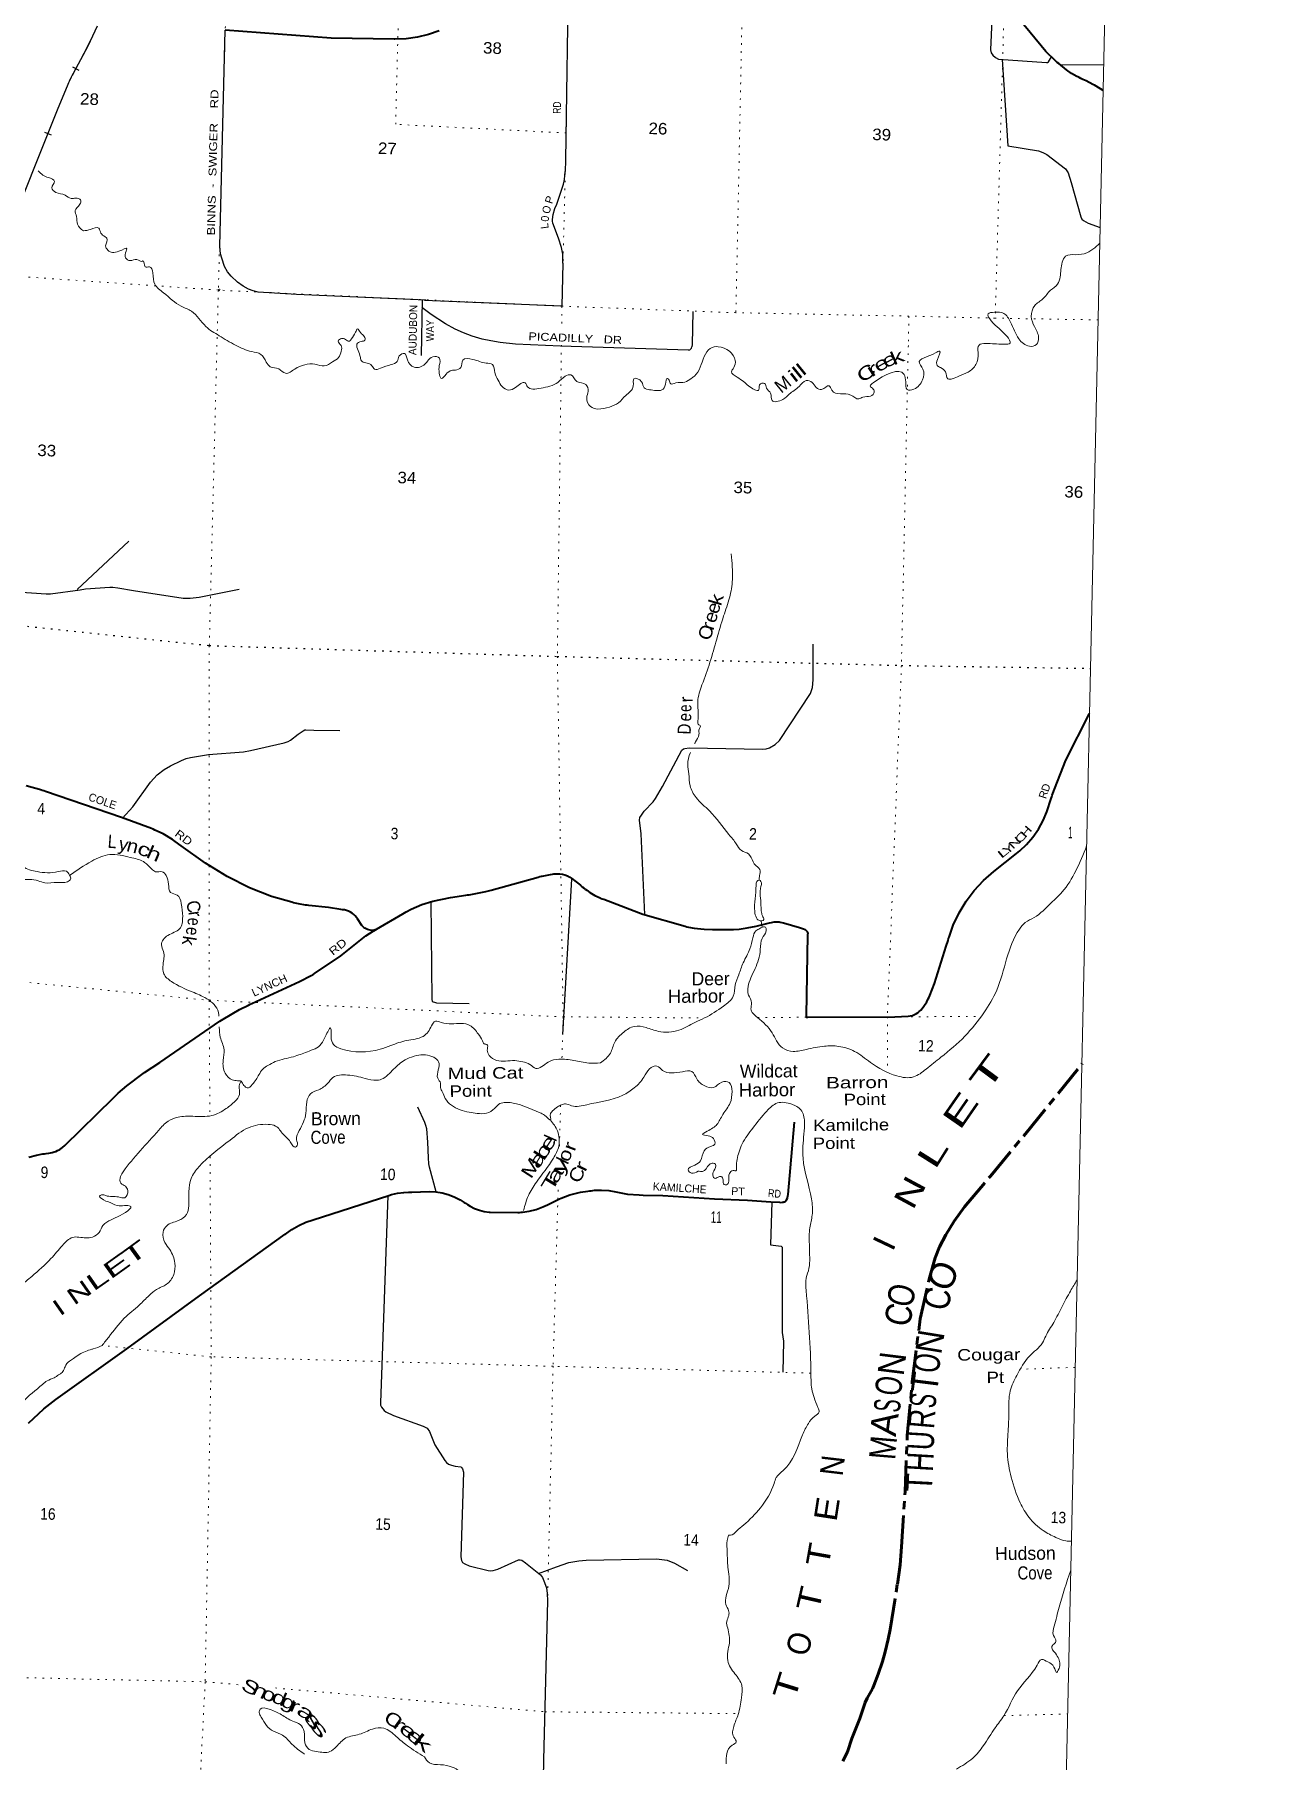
# Model space of a CAD drawing. Header units: feet. Extents: x -751810 to -497223, y -177792 to 12311.
# Drawn here: x -516004 to -497223, y -131836 to -105492 of the extents above; entities that cross this region are included whole.
import ezdxf
from ezdxf.enums import TextEntityAlignment as Align

# ---------------------------------------------------------------- set-up
doc = ezdxf.new("R2010")
doc.units = ezdxf.units.FT
doc.header["$LTSCALE"] = 80
doc.header["$PDMODE"] = 32
doc.header["$PDSIZE"] = 40
doc.linetypes.add('DOTTED', pattern=[1.5, 0.3, -1.2])
doc.linetypes.add('LONG_DASH_SHORT_DASH', pattern=[9.9, 6, -1.2, 1.5, -1.2])
for name, color, linetype, lineweight in [('11', 7, 'LONG_DASH_SHORT_DASH', 60), ('26', 7, 'Continuous', 40), ('29', 7, 'Continuous', 25), ('34', 7, 'Continuous', 25), ('39', 7, 'Continuous', 13), ('4', 7, 'Continuous', 13), ('42', 7, 'Continuous', 13), ('6', 7, 'DOTTED', 25), ('7', 7, 'DOTTED', 13)]:
    doc.layers.add(name, color=color, linetype=linetype, lineweight=lineweight)
for name, color, linetype in [('12', 7, 'Continuous'), ('27', 7, 'Continuous'), ('30', 7, 'Continuous'), ('41', 7, 'Continuous')]:
    doc.layers.add(name, color=color, linetype=linetype)

msp = doc.modelspace()

# ---------------------------------------------------------------- linework, layer by layer
at = {"layer": '11'}
msp.add_lwpolyline([(-503660.05, -131848.26), (-503591.92, -131705.69), (-503525.85, -131502.46), (-503403.92, -131192.59), (-503318.92, -130952.77), (-503289.69, -130885.02), (-503207.15, -130739.75), (-503186.01, -130690.18), (-503121.14, -130517.61), (-503056.38, -130326.75), (-503013.85, -130175.03), (-502969.03, -129983.31), (-502941.13, -129834.96), (-502829.15, -129143.4), (-502787.51, -128849.75), (-502764.2, -128573.8), (-502711.46, -127737.65), (-502676.66, -126877.01), (-502600.84, -126056.19), (-502481.12, -125094.66), (-502339.15, -124467.19), (-502249.37, -124163.39), (-502183.01, -123997.06), (-502089.39, -123812.48), (-501961.2, -123605.5), (-501803.28, -123385.87), (-501406.94, -122914.8), (-500872.49, -122271.77), (-500005.21, -121199.26)], dxfattribs=at)
at = {"layer": '26'}
msp.add_line((-507651.69, -118489.71), (-507667.6, -118477.37), dxfattribs=at)
for points in [[(-499684.46, -106345.01), (-499795.09, -106281.32), (-499820.09, -106266.94), (-499845.09, -106252.55), (-499946.25, -106201), (-499971.67, -106188.04), (-499996.25, -106176.35), (-500025.47, -106162.45), (-500053.85, -106148.95), (-500075.47, -106138.63), (-500086.14, -106133.54), (-500168.89, -106086.26), (-500246.24, -106030.59), (-500365.76, -105936.86), (-500390.71, -105917.29), (-500415.76, -105892.9), (-500560.44, -105752.05), (-501136.5, -105054.3)], [(-509825.34, -105436.19), (-509988.35, -105494.27), (-510156.54, -105534.99), (-510328.06, -105557.9), (-510501.03, -105562.77), (-510513.78, -105562.41), (-511475.79, -105546.02), (-513092.25, -105426.96)], [(-507596.55, -118535.59), (-507571.55, -118553.94), (-507524.08, -118588.81), (-507446.43, -118634.17), (-507364.48, -118671.16), (-507359.99, -118672.82), (-507336.03, -118681.65), (-507309.99, -118691.49), (-506713.06, -118918.12), (-506066.37, -119103.53), (-506041.49, -119110.67), (-506016.37, -119115.76), (-505931.26, -119133), (-505780.9, -119149.4), (-505652.41, -119152.45), (-505332.13, -119150.27), (-505244.03, -119145.28), (-505122.62, -119127.37), (-504985.05, -119098.91), (-504781.08, -119050.96), (-504751.35, -119043.31), (-504712.16, -119037.03), (-504672.53, -119034.89), (-504632.89, -119036.89), (-504618.68, -119039.12), (-504593.76, -119043.02), (-504568.68, -119050.05), (-504321.1, -119119.44), (-504259.94, -119141.87), (-504234.83, -119153.34), (-504209.94, -119177.64), (-504207.1, -119182.23), (-504205.46, -119185.61), (-504198.06, -119210.44), (-504198.49, -119235.61), (-504219.42, -120466.7), (-504219.84, -120491.69), (-504195.95, -120491.54), (-502868.1, -120483.07), (-502665.21, -120476.89), (-502631.82, -120471.53), (-502599.16, -120462.71), (-502567.61, -120450.52), (-502537.51, -120435.11), (-502509.18, -120416.63), (-502493.59, -120403.95), (-502468.56, -120381.46), (-502448.9, -120356.49), (-502423.55, -120324.29), (-502379.82, -120255.74), (-502355.99, -120208), (-502343.48, -120182.95), (-502333.76, -120158), (-502263.11, -119976.62), (-502082.4, -119405), (-502054.23, -119317.89), (-502045.63, -119291.3), (-502038.15, -119267.89), (-501974.8, -119085.57), (-501886.63, -118897.88), (-501779.32, -118720.43), (-501654.06, -118555.16), (-501512.2, -118403.9), (-501355.31, -118268.3), (-501008.13, -117990.64), (-500983.33, -117970.81), (-500958.13, -117949.39), (-500855.45, -117853.02), (-500759.05, -117741.4), (-500674.85, -117620.32), (-500603.76, -117491.09), (-500546.57, -117355.15), (-500480.84, -117153.79), (-500472.62, -117128.62), (-500463.08, -117103.79), (-500257.99, -116570.02), (-499893.75, -115855.68)], [(-510787.17, -119149.83), (-510833.05, -119165.44), (-510835.01, -119165.66), (-510856.68, -119165.79), (-510878.24, -119163.65), (-510899.46, -119159.27), (-510920.1, -119152.69), (-510939.95, -119143.99), (-510958.77, -119133.27), (-510976.37, -119120.64), (-510992.56, -119106.23), (-511007.15, -119090.22), (-511073.36, -118989.68), (-511086.85, -118969.85), (-511106.82, -118945.63), (-511129.22, -118923.64), (-511153.79, -118904.11), (-511180.27, -118887.25), (-511208.36, -118873.25), (-511237.77, -118862.27), (-511268.16, -118854.42), (-511274.2, -118853.52), (-511299.13, -118849.8), (-511324.2, -118845.69), (-511516.54, -118814.17), (-511816.22, -118784.5), (-511841.01, -118782.04), (-511866.22, -118778.33), (-511972.08, -118762.77), (-512024.66, -118750.46), (-512049.84, -118744.57), (-512074.66, -118737.39), (-512383.46, -118648.02), (-512722.09, -118516.8), (-513062.56, -118343.09), (-513392.2, -118142.08), (-513764.07, -117877.02), (-513854.43, -117808.72), (-513898.15, -117778.13), (-514040.54, -117692.51), (-514166.1, -117633.91), (-514191.08, -117622.25), (-514216.1, -117613.06), (-514675.77, -117444.24), (-515835.34, -117045.79), (-515859.14, -117037.61), (-515885.34, -117028.46), (-515891.72, -117026.23), (-516133.25, -116957.46)], [(-510787.17, -119149.83), (-510783.05, -119147.42), (-510380.58, -118911.89), (-510355.34, -118897.12), (-510330.58, -118883.68), (-510251.58, -118840.81), (-510089.75, -118770.5), (-509921.45, -118717.5), (-509651.51, -118663.29), (-509415.43, -118629.04), (-509390.49, -118625.42), (-509365.43, -118620.67), (-509114.71, -118573.11), (-509030.67, -118553.97), (-508311.4, -118352.86), (-508285.84, -118345.71), (-508261.4, -118339.32), (-508250.48, -118336.47), (-508124.25, -118311.99), (-508096.64, -118306.64), (-508074.25, -118303.44), (-508063.43, -118301.9), (-508023.31, -118300.21), (-507983.23, -118302.72), (-507943.63, -118309.41), (-507904.94, -118320.2), (-507867.6, -118334.97), (-507832.01, -118353.57), (-507798.55, -118375.78), (-507667.6, -118477.37)], [(-507651.69, -118489.71), (-507667.6, -118475.82), (-507667.6, -118477.37)], [(-507596.55, -118535.59), (-507621.55, -118516.03), (-507651.69, -118489.71)], [(-507596.55, -118535.59), (-507621.55, -118513.49), (-507625.37, -118510.13), (-507651.69, -118489.71)], [(-513174.08, -120553.67), (-513149.05, -120536.47), (-513124.08, -120521.58), (-512875.01, -120372.99), (-512736.74, -120305.22), (-512712.08, -120293.14), (-512686.74, -120281.47), (-511955.95, -119944.93), (-511780.35, -119854.98), (-511755.41, -119842.2), (-511730.35, -119825.33), (-511324.8, -119552.4), (-511299.73, -119535.52), (-511274.8, -119515.37), (-511045.06, -119329.61), (-511019.8, -119309.18), (-510995.06, -119290.26), (-510943.4, -119250.74), (-510833.05, -119179.46), (-510787.17, -119149.83)], [(-516092.59, -122627.29), (-515972.29, -122594.12), (-515876.65, -122578.26), (-515850.1, -122573.85), (-515826.65, -122571.93), (-515787.07, -122567.77), (-515732.65, -122556.2), (-515704.73, -122547.13), (-515679.66, -122538.99), (-515654.73, -122527.43), (-515618.32, -122507.91), (-515578.89, -122481.11), (-515542.47, -122450.33), (-515539.14, -122447.81), (-514802.72, -121724.58), (-514726.89, -121651.35), (-514596.37, -121535.84), (-514346.16, -121348.42), (-514323.98, -121333.24), (-514087.99, -121181.71), (-513174.08, -120553.67)], [(-508344.96, -123424.3), (-508244.4, -123387.12), (-508172.47, -123355.86), (-508010.33, -123273.33), (-507985.29, -123260.59), (-507960.33, -123251.45), (-507828.48, -123203.17), (-507666.5, -123162.45), (-507553.7, -123145.45), (-507526.07, -123141.28), (-507503.7, -123138.69), (-507454.82, -123133.01), (-507345.52, -123129.98), (-507236.5, -123138.39), (-507128.95, -123158.16), (-506950.37, -123190.77), (-506769.36, -123204.53), (-506709.88, -123204.91), (-506411.95, -123212.31), (-505623.43, -123260.62), (-505117.31, -123282.5), (-504762.13, -123307.69), (-504630.95, -123315.47), (-504605.95, -123316.95), (-504580.95, -123315.48), (-504573.65, -123314.06), (-504563.2, -123310.85), (-504553.15, -123306.57), (-504544.06, -123301.53), (-504519.05, -123279.88), (-504507.77, -123254.9), (-504506.83, -123252.54), (-504504.61, -123244.69), (-504499.38, -123219.61), (-504497.15, -123194.69), (-504398.53, -122094.15)], [(-516095.22, -126686.76), (-515861.33, -126469.35), (-515678.19, -126327.64), (-514595.92, -125554.63), (-513482.69, -124742.63), (-512174.45, -123803.98), (-512171.67, -123802.07), (-512073.98, -123730.83), (-511969.38, -123670.19), (-511859.01, -123620.81), (-511746.51, -123583.91), (-510592.42, -123211.87), (-510552.66, -123199.07), (-510459.35, -123176.6), (-510364.21, -123164.01), (-510293.27, -123162.1), (-510266.71, -123161.39), (-510243.27, -123160.61), (-509975.51, -123151.75), (-509877.35, -123156.67), (-509780.25, -123171.83), (-509685.26, -123197.06), (-509593.43, -123232.07), (-509505.76, -123276.5), (-509443.37, -123316.81), (-509421.58, -123331.35), (-509393.37, -123349.1), (-509352.93, -123374.55), (-509283.55, -123408.67), (-509210.98, -123435.35), (-509136.02, -123454.3), (-509059.5, -123465.3), (-509047.93, -123466.26), (-508624.05, -123469.19), (-508599.18, -123469.36), (-508574.05, -123467.58), (-508554.95, -123466.23), (-508448.86, -123450.77), (-508344.96, -123424.3)]]:
    msp.add_lwpolyline(points, dxfattribs=at)
at = {"layer": '29'}
for p, q in [((-513174.58, -108723.65), (-513090.73, -105427.07)), ((-500350.57, -105948.78), (-499675.93, -105957.12)), ((-507935.27, -108980.11), (-507952.42, -109637.58)), ((-510085.87, -109545.55), (-510102.12, -110393.73)), ((-510050.11, -109544.25), (-507952.33, -109634.54)), ((-515349.94, -113963.76), (-514562.82, -113222.65)), ((-507804.52, -118382.94), (-507939.9, -120754.16)), ((-508229.65, -131825.78), (-508241.12, -132472.03))]:
    msp.add_line(p, q, dxfattribs=at)
for points in [[(-507849.18, -104344.44), (-507897.58, -107409.48), (-507900.37, -107585.01)], [(-501367.08, -104801.41), (-501406.75, -105726.67), (-501395.88, -105772.5), (-501370.98, -105805.89), (-501330.29, -105843.93), (-501284.49, -105868.59), (-500552.83, -105920.57), (-500535.44, -105917.29), (-500520.01, -105907.64), (-500475.93, -105834.32)], [(-501227.67, -105872.63), (-501139.67, -107189.32), (-500675.97, -107267.33), (-500607.78, -107292.79), (-500546.05, -107323.68), (-500260.52, -107543.76), (-500222.1, -107603.52), (-500174.34, -107751.22), (-500029.54, -108276.51), (-500011.65, -108312.1), (-499985.61, -108332.38), (-499917.87, -108370.02), (-499730.55, -108439.77)], [(-507935.27, -108980.11), (-507936.86, -108843.05), (-507955.62, -108744.01), (-508001.47, -108602.22), (-508089, -108372.87), (-508095.25, -108342.63), (-508095.25, -108315.53), (-508084.84, -108239.43), (-508057.74, -108146.64), (-508030.65, -108080.96), (-507926.44, -107776.55), (-507909.77, -107705.65), (-507900.37, -107585.01)], [(-512587.55, -109422.17), (-512665.7, -109402.88), (-512734.47, -109377.86), (-512819.92, -109334.08), (-512905.37, -109273.61), (-513003.32, -109181.87), (-513055.42, -109115.15), (-513101.27, -109033.83), (-513145.04, -108904.56), (-513161.71, -108839.92), (-513174.58, -108723.65)], [(-510029.21, -109545.12), (-512000.98, -109458.38), (-512587.55, -109422.17)], [(-508660.44, -110218.69), (-508891.4, -110194.67), (-509035.21, -110169.65), (-509170.68, -110140.45), (-509318.65, -110096.67), (-509452.04, -110046.63), (-509581.25, -109988.24), (-509727.14, -109909.01), (-509945.98, -109767.23), (-510089.78, -109656.72)], [(-505950.41, -109717.36), (-505963.72, -110221.78), (-505966.61, -110258.42)], [(-506012.24, -110308.23), (-506018.72, -110308.57), (-507971.79, -110247.47), (-508660.44, -110218.69)], [(-506012.24, -110308.23), (-505997.59, -110303.08), (-505981.96, -110290.57), (-505973.63, -110278.06), (-505966.61, -110258.42)], [(-517346.34, -114361.83), (-517049.24, -113985.38), (-517019.91, -113960.47), (-516999.08, -113952.56), (-516975.93, -113950.63), (-516877.23, -113958.74), (-515826.69, -114028.29), (-515758.1, -114030.26), (-515308.51, -113965.68), (-515227.56, -113954.97), (-514851.35, -113927.94), (-514806.98, -113926.01), (-514733.04, -113934.85), (-514493.35, -113980.1), (-513735.47, -114094.99), (-513681.28, -114096.86), (-513625.33, -114094.93), (-513489.94, -114080.3), (-512879.51, -113956.34)], [(-506683.93, -118924.74), (-506738.98, -117690.85), (-506766.85, -117483.64), (-506761.14, -117444.37), (-506737.99, -117407.69), (-506692.3, -117343.62), (-506558.58, -117201.13), (-506523.79, -117152.31), (-506413.79, -116969.27), (-506117.83, -116417.12), (-506096.53, -116397.1), (-506071.45, -116387.44), (-506010.25, -116380.28), (-504887.88, -116399.89), (-504830.01, -116394.2), (-504780.84, -116381.06), (-504695.93, -116329.53), (-504626.8, -116269.47), (-504153.03, -115550.34), (-504124.88, -115460.82), (-504114.49, -115339.11), (-504116.13, -114796.07)], [(-514658.26, -117450.67), (-514500.92, -117281.87), (-514234.33, -116903.16), (-514133.2, -116791.34), (-514021.54, -116709.17), (-513928.7, -116652.35), (-513759.9, -116570.29), (-513688.51, -116543.26), (-513620.03, -116524.93), (-513345.67, -116480.98), (-512812.05, -116438.87), (-512705.58, -116420.69), (-512192.41, -116301), (-512132.59, -116283.62), (-512095.61, -116263.99), (-511978.3, -116171.33), (-511903.01, -116117.59), (-511877.93, -116106.01), (-511861.72, -116102.69), (-511737.34, -116108.43), (-511343.84, -116116.21)], [(-509954.17, -118724.07), (-509937.4, -120221.75), (-509929.84, -120244.52), (-509916.33, -120256.1), (-509895.11, -120263.82), (-509864.53, -120270.02), (-509368.67, -120280.87)], [(-509869.19, -123157.94), (-509972.66, -122779.34), (-509980.48, -122731.41), (-509988.42, -122636.61), (-509997.33, -122399.91), (-510015.2, -122194.75), (-510026.78, -122144.56), (-510044.49, -122099.95), (-510151.8, -121862.31)], [(-510608.41, -123212.49), (-510722.44, -126377.44), (-510718.38, -126411.79), (-510706.81, -126442.68), (-510663.67, -126493.4), (-510637.36, -126512.18), (-510521.29, -126567.8), (-510068.23, -126731.65), (-510010.38, -126765.06), (-509972.24, -126812.67), (-509892.12, -127019.44), (-509738.65, -127258.47), (-509712.32, -127289.17), (-509681.45, -127310.4), (-509637.08, -127327.78), (-509582.46, -127341.29), (-509494.45, -127353.95), (-509478.88, -127366.39), (-509467.31, -127385.69), (-509454.73, -127435.29), (-509491.82, -128726.52), (-509483.7, -128782.36), (-509468.27, -128811.38), (-509431.61, -128834.48), (-509369.44, -128864.43), (-509078.29, -128935.27), (-509040.95, -128939.69), (-508998.51, -128937.76), (-508929.04, -128915.7), (-508615.35, -128772.83), (-508589.53, -128771.74), (-508564.45, -128777.53), (-508506.23, -128818.18), (-508278.81, -129003.32), (-508248.06, -129043.94), (-508224.91, -129092.2), (-508188.41, -129202.38), (-508176.68, -129285.24), (-508170.27, -129399.28), (-508229.65, -131825.78)], [(-504746.85, -123308.6), (-504767.42, -123965.23), (-504605.34, -123986.12), (-504593.69, -123993.49), (-504589.83, -124001.22), (-504588.73, -124034.7), (-504589.02, -125305), (-504564.87, -125435.96), (-504577.26, -125909.07)], [(-508308.11, -128979.47), (-508034.08, -128882.42), (-507845.12, -128811.95), (-507691.5, -128786.23), (-507580.99, -128779.79), (-506507.65, -128759.87), (-506344.94, -128778.51), (-506230.43, -128826.28), (-506034.82, -128934.33)]]:
    msp.add_lwpolyline(points, dxfattribs=at)
at = {"layer": '34'}
for p, q in [((-515424.02, -105985.81), (-515325.72, -106037.7)), ((-515850.28, -106981.15), (-515746.99, -107022.22))]:
    msp.add_line(p, q, dxfattribs=at)
msp.add_lwpolyline([(-515047.18, -105362.89), (-515191.93, -105669.28), (-515411.55, -106085.34), (-515426.97, -106113.36), (-515441.65, -106141.56), (-515455.86, -106170.05), (-515469.84, -106198.85), (-515483.08, -106227.86), (-515495.77, -106256.98), (-515505.04, -106278.94), (-515647.84, -106620.52), (-516002.42, -107512.25), (-517249.21, -110647.94)], dxfattribs=at)
at = {"layer": '34', "lineweight": 13}
for points in [[(-515048.18, -105362.42), (-515192.91, -105668.77), (-515412.52, -106084.8)], [(-515506.05, -106278.51), (-515648.86, -106620.1), (-516003.44, -107511.84)], [(-516003.44, -107511.84), (-517250.24, -110647.52), (-517315.21, -110815.9)]]:
    msp.add_lwpolyline(points, dxfattribs=at)
msp.add_arc((-513816.02, -106975.13), 1827.98, 150.85276, 157.59884, dxfattribs=at)
at = {"layer": '39'}
for p, q in [((-499735.48, -108675.39), (-499816.06, -108748.6)), ((-504908.1, -119023.24), (-504893.36, -119118.79))]:
    msp.add_line(p, q, dxfattribs=at)
for points in [[(-515256.38, -108489.03), (-515347.76, -108387.61), (-515362.22, -108270.48), (-515381.52, -108179.37), (-515310.14, -108083.03), (-515302.05, -108016.9), (-515371.57, -107988.57), (-515444.15, -107994.36), (-515537.1, -107943.18), (-515678.64, -107902.55), (-515738.87, -107834.29), (-515697.51, -107732.99), (-515790.26, -107675.78), (-515875.61, -107638.92), (-515945.88, -107573.84)], [(-507402.46, -111212.72), (-507511.78, -111171.08), (-507571.9, -111034.43), (-507550.81, -110938.53), (-507585.8, -110834.85), (-507721.05, -110786.36), (-507814.51, -110686.88), (-507899.64, -110708.37), (-508013.16, -110801.36), (-508269.34, -110889.91), (-508396.49, -110904.03), (-508473.91, -110871.44), (-508512.17, -110807.89), (-508657.14, -110877.78), (-508760.99, -110918.79), (-508863.91, -110865.28), (-508923.26, -110768.88), (-508975.96, -110652.57), (-509010.39, -110530.81), (-509106.22, -110507.69), (-509311.61, -110450.98), (-509462.81, -110462.34), (-509494.44, -110574.01), (-509578.14, -110613.63), (-509658.95, -110625.18), (-509797.2, -110737.53), (-509822.96, -110660.29), (-509823.41, -110545.62), (-509821.86, -110431), (-509919.75, -110409.85), (-510004.39, -110479.61), (-510042.28, -110523.36), (-510207.3, -110571.43), (-510310.03, -110456.3), (-510356.66, -110359.98), (-510434.27, -110397.78), (-510467.09, -110483.25), (-510559.07, -110530.67), (-510721.7, -110585.92), (-510810.68, -110601.25), (-510857.09, -110541.47), (-510922.4, -110507.24), (-511002.15, -110484.63), (-511028.28, -110419.45), (-511061.19, -110313.82), (-511080.3, -110216.66), (-511016.76, -110178.42), (-510959.74, -110156.07), (-510968.11, -110101.49), (-511026.57, -110041.33), (-511073.05, -109983.55), (-511100.86, -110036.99), (-511168.47, -110141.49), (-511199.67, -110174.71), (-511253.17, -110148.9), (-511316.98, -110130.82), (-511366.51, -110171.51), (-511322.36, -110239.27), (-511319.01, -110325.88), (-511360.19, -110421.14), (-511452.74, -110486.64), (-511579.43, -110551.07), (-511721.41, -110524.51), (-511878.52, -110531.67), (-512029.39, -110597.36), (-512172.24, -110663.29), (-512274.72, -110595.72), (-512404.46, -110563.51), (-512464.56, -110491.23), (-512549.4, -110373.92), (-512684.85, -110331.47), (-512935.28, -110235.13), (-513184.15, -110088.56), (-513386.99, -109949.47), (-513606.99, -109715.29), (-513763.54, -109639.99), (-514032.71, -109434.46), (-514167.42, -109303.52), (-514196.15, -109127.62), (-514247.65, -109037.5), (-514312.01, -109037.5), (-514351.46, -108947.76), (-514357.62, -108951.59), (-514439.25, -108924.9), (-514544.42, -108943.75), (-514613.5, -108901.36), (-514606.3, -108799), (-514593.12, -108763.2), (-514714.93, -108799.62), (-514883.4, -108784.3), (-514917.51, -108716.86), (-514897.82, -108600.81), (-514927.27, -108577.76), (-514989.94, -108523.5), (-515021.74, -108446.07), (-515147.06, -108466.29), (-515256.38, -108489.03)], [(-499816.06, -108748.6), (-499934.51, -108823.44), (-500104.36, -108852.32), (-500259.95, -108875.6), (-500311.12, -108968.55), (-500344.2, -109190.79), (-500381.86, -109302.26), (-500489.36, -109395.45), (-500606.08, -109526.57), (-500731.97, -109629.24), (-500783.44, -109796.59), (-500735.89, -109948.95), (-500672.71, -110115.88), (-500706.23, -110223.45), (-500813.67, -110250.26), (-500973.04, -110136.64), (-501101.85, -109881.17), (-501202.33, -109749.28), (-501346.57, -109730.67), (-501443.89, -109755.79), (-501396.91, -109861.87), (-501152.95, -110100.84), (-501105.77, -110200.87), (-501204.93, -110219.89), (-501480.15, -110209.27), (-501581.42, -110232.25), (-501596.99, -110344.4), (-501628.87, -110528.47), (-501749.16, -110645.39), (-501887.8, -110705.42), (-501991.66, -110746.42), (-502056.02, -110746.42), (-502094.96, -110640.6), (-502169.37, -110575.91), (-502220.61, -110542.12), (-502217.85, -110453.7), (-502183.64, -110324.02), (-502246.82, -110350.2), (-502385.51, -110412.24), (-502494.39, -110485.27), (-502439.56, -110597.62), (-502444.7, -110762.4), (-502577.86, -110905.08), (-502680.59, -110909.91), (-502701.07, -110792.6), (-502725.76, -110681.19), (-503198.31, -110807.2), (-503242.07, -110856.12), (-503197.3, -110903.79), (-503180.59, -110948.56), (-503238.85, -111011.1), (-503353.95, -111025.61), (-503419.19, -111053.74), (-503540.07, -110995.65), (-503827.41, -110922.28), (-503871.49, -110852.51), (-503985.96, -110911.29), (-504067.4, -110878.56), (-504131.4, -110802.13), (-504221.07, -110775.19), (-504328.36, -110862.34), (-504478.86, -110980.34), (-504577.94, -111061.72), (-504741.32, -111076.73), (-504764.06, -110967.39), (-504826.05, -110891.02), (-504855.95, -110817.67), (-504935.13, -110841.35), (-504947.73, -110923.42), (-505003.81, -110915.63), (-505100.45, -110854.27), (-505275.34, -110722.07), (-505361.24, -110638.93), (-505327.09, -110575.62), (-505303.62, -110467.73), (-505562.54, -110256.46), (-505686.04, -110282.78), (-505776.46, -110408.68), (-505928.5, -110705.66), (-505975.9, -110742.39), (-506074.16, -110797.65), (-506211.3, -110809.46), (-506290.16, -110823.08), (-506312.59, -110768.07), (-506339.9, -110741.06), (-506368.78, -110828.67), (-506423.83, -110917.46), (-506508.6, -110926.88), (-506612.78, -110913.56), (-506694.34, -110884.86), (-506735.67, -110791.04), (-506850.9, -110745.19), (-506860.3, -110853.52), (-506975.5, -111000.78), (-507085.57, -111111.99), (-507224.39, -111178.06), (-507402.46, -111212.72)], [(-505367.39, -113420.66), (-505347.38, -113811.52), (-505392.18, -114087.7), (-505481.31, -114366.52), (-505690.38, -115074.06), (-505811.77, -115420.25), (-505875.97, -115673.7), (-505869.43, -115850.92), (-505875.13, -115969.41), (-505868.65, -116019.9), (-505835.31, -116047.09), (-505850.5, -116082.82), (-505857.58, -116181.16), (-505911.19, -116288.11), (-505924.52, -116315.71)], [(-505987.17, -116449.15), (-505988.71, -116452.62), (-506028.56, -116634.42), (-506012.92, -116777.73), (-505994.43, -116959.34), (-505901.42, -117137.24), (-505698.65, -117342.72), (-505400.18, -117704.07), (-505287.96, -117846.37), (-505210.66, -117947.35), (-505103.66, -117998.97), (-505030.93, -118117.9), (-505006.07, -118158.92), (-504930.02, -118235.72), (-504932.96, -118330.17), (-504940.93, -118395.55)], [(-515467.58, -118322.56), (-515517.75, -118262.75), (-515640.62, -118268.97), (-515964.42, -118268.92), (-516181.18, -118189.74), (-516302.77, -118025.03), (-516357.24, -117836.27), (-516647.15, -117457.12), (-516741.97, -117337.49), (-516866.57, -117269.23), (-516952.29, -117180.07), (-517036.84, -116988.35), (-517089.84, -116946.46), (-517377.44, -117140.64), (-517467.95, -117270.58), (-517493.35, -117440.76), (-517437.58, -117522.95), (-517303.38, -117605.59), (-517079.56, -117781.54), (-516907.67, -118010.17), (-516746.66, -118135.88), (-516601.85, -118265.11), (-516510.6, -118370.54), (-516338.61, -118402.06), (-516078.73, -118388.05), (-515948.69, -118410.21), (-515845.02, -118439.6), (-515657.8, -118433.37), (-515498.57, -118422.26), (-515453.11, -118383.45), (-515467.31, -118322.66)], [(-515465.75, -118324.81), (-515128.8, -118107.95), (-514852.18, -118007.97), (-514541.8, -118051.87), (-514340.68, -118116.48), (-514217.35, -118224.92), (-514154.42, -118271.14), (-514055.85, -118270.19), (-513993.36, -118330.47), (-513957.24, -118462.35), (-513924.87, -118586.05), (-513825.6, -118627.37), (-513763.17, -118754.03), (-513741.29, -118955.86), (-513787.34, -119143.5), (-513969.41, -119242.4), (-514066.46, -119388.21), (-514033.4, -119489.81), (-514041.6, -119688.69), (-514029.84, -119827.85), (-513912.84, -119946.15), (-513595.99, -120104.89), (-513373.95, -120208.37), (-513195.42, -120417.1), (-513189.63, -120472.73)], [(-507362.29, -121189.87), (-507210.81, -121039.73), (-507143.2, -120870.87), (-507007.79, -120720.23), (-506848.13, -120630.69), (-506665.73, -120650.48), (-506476.42, -120706.69), (-506164.12, -120688.3), (-505919.07, -120569.24), (-505772.74, -120502.52), (-505484.99, -120321.35), (-505333.51, -120171.21), (-505304.02, -119999.15), (-505250.92, -119843.92), (-505182.87, -119661.01), (-505079.67, -119447), (-505034.17, -119277.46), (-504988.66, -119172.28), (-504927.26, -119137.99), (-504901.38, -119120.8), (-504843.26, -119114.78), (-504831.82, -119173.16), (-504893.71, -119287.89), (-504921.07, -119455.98), (-504947.98, -119610.03), (-505065.31, -119889.96), (-505101.64, -120152.32), (-505055.1, -120272.45), (-505063.94, -120362.69), (-504965.47, -120494.5), (-504741.49, -120728.8), (-504583.73, -120959.01), (-504418.47, -121012.46), (-504218.43, -120982.51), (-503943.37, -120932.8), (-503726.25, -120935.57), (-503481.31, -121013.64), (-503241.13, -121180.06), (-502835.32, -121387.86), (-502580.34, -121401.89), (-502389.61, -121283.15), (-502162.71, -121101.19), (-501798.77, -120780.7), (-501508.03, -120421.72), (-501312.35, -120079.87), (-500963.45, -119145.44), (-500875.93, -119047.61), (-500740.76, -118969.38), (-500480.4, -118746.21), (-500310.25, -118578.56), (-500105.22, -118259.14), (-499938.28, -117876.15)], [(-504942.28, -118396.93), (-504973.89, -118417.38), (-504985.81, -118477.36), (-505006.29, -118876.99), (-504981.17, -118974.33), (-504946.13, -119011.62), (-504867.4, -119002.02), (-504874.62, -118975.64), (-504900.69, -118908.45), (-504909.98, -118819.66), (-504917.47, -118672.59), (-504919, -118527.72), (-504911.54, -118417.33), (-504943.2, -118395.57)], [(-513183.37, -120636.06), (-513182.44, -120646.81), (-513166.91, -120794.13), (-513108.55, -120987.03), (-513123.65, -121149.49), (-513091.53, -121345.59), (-512984.08, -121447.51), (-512903.9, -121460.88), (-512844.76, -121465.76)], [(-512846.43, -121467.15), (-512805.06, -121532.6), (-512755.95, -121570.35), (-512677.91, -121518.48), (-512576.72, -121368.78), (-512521.92, -121288.02), (-512439.55, -121226.23), (-512327.17, -121169.4), (-512049.29, -121093.6), (-511837.78, -121017.75), (-511624.94, -120899.7), (-511562.93, -120780.95), (-511509.64, -120684.05), (-511488.69, -120654.16), (-511474.04, -120703.27), (-511475.03, -120799.79), (-511440.1, -120905.47), (-511327.51, -120971.34), (-510724.44, -120980.13), (-510561.77, -120922.87), (-510320.05, -120845.95), (-510070.73, -120783.34), (-509994.14, -120713.33), (-509940.98, -120620.46), (-509882.58, -120553.89), (-509794.62, -120570.72), (-509634.38, -120591.82), (-509355.61, -120616.63), (-509228.89, -120745.3), (-509163.82, -120851.93), (-509139.01, -120894.94), (-509089.41, -120916.6), (-509084.51, -120952.97), (-509089.78, -120993.02), (-509060.13, -121074.41), (-508947.85, -121150.33), (-508668.39, -121153.04), (-508548.57, -121171.93), (-508438.88, -121211.34), (-508348.28, -121271.67), (-508160.31, -121176.98), (-507996, -121131.83), (-507767.33, -121151.05), (-507541.3, -121190.3), (-507362.29, -121189.87)], [(-514972.32, -125500.64), (-514869.82, -125373.09), (-514633.67, -125086.82), (-514404.17, -124884.81), (-514254.83, -124738.62), (-514139.31, -124645.69), (-513990.09, -124567.89), (-513878.92, -124420.5), (-513861.37, -124244.05), (-513937.44, -124038.54), (-514012.55, -123931.59), (-514041.77, -123771.78), (-513984.4, -123673.01), (-513809.06, -123596.03), (-513683.43, -123501.39), (-513649.18, -123369.71), (-513614.08, -122952.45), (-513493.89, -122773.17), (-513018.72, -122367.63), (-512737.28, -122177.3), (-512438.05, -122126.31), (-512322.21, -122152.06), (-512209.35, -122274.25), (-512098.45, -122394.37), (-512018.45, -122473.32), (-511991.58, -122450.02), (-512002.9, -122361.16), (-511960.29, -122219.68), (-511859.62, -121957.33), (-511846.08, -121780.75), (-511792.04, -121659.74), (-511663.41, -121597.39), (-511525.6, -121499.11), (-511448.52, -121413.02), (-511224.05, -121373.78), (-510956.14, -121424.39), (-510778.07, -121454.09), (-510680.63, -121424.96), (-510498.57, -121261.69), (-510321.53, -121130.45), (-510169.03, -121076.89), (-509906.39, -121103.2), (-509834.05, -121169.83), (-509837.99, -121296.43), (-509845.94, -121422.9), (-509804.05, -121498.62), (-509804.11, -121565), (-509774.65, -121633.2), (-509733.23, -121729.96), (-509506.88, -121902.15), (-509369.31, -121940.64), (-509243.18, -121958.67), (-509102.35, -121957.03), (-508979.36, -121882.44), (-508896.62, -121808.6), (-508809.6, -121791.2), (-508283.6, -121950.46), (-508214.35, -121986.82), (-508121.91, -122054.07), (-508122.99, -122023.87), (-508127.39, -121971.44), (-508093.68, -121922.2), (-508019.35, -121860.16), (-507958.01, -121827.89), (-507897.24, -121813.7), (-507803.61, -121842.78), (-507567.79, -121826.02), (-507022.31, -121682.17), (-506845.84, -121569.02), (-506697.93, -121404.69), (-506611.55, -121278.66), (-506501.61, -121235.84), (-506413.27, -121304.98), (-506279.59, -121339.34), (-506108.12, -121322.58), (-505967.29, -121320.94), (-505890.3, -121431.98), (-505770.99, -121540.3), (-505634.93, -121562.66), (-505507.73, -121482.16), (-505397.29, -121487.63), (-505353.32, -121625.77), (-505382.88, -121799.85), (-505492.92, -121975.42), (-505584.14, -122127.44), (-505734.18, -122231.35), (-505806.13, -122281.4), (-505718.22, -122300.24), (-505637.1, -122343.01), (-505613.61, -122428.22), (-505675.01, -122462.5), (-505779.67, -122529.63), (-505832.64, -122680.83), (-505923.23, -122748.39), (-506024, -122819.67), (-505973.26, -122869.52), (-505871.74, -122838.51)], [(-518999.09, -126553.22), (-518956.11, -126618.31), (-518888.32, -126572.16), (-518812.63, -126401.54), (-518676.22, -126283.11), (-518554.06, -126170.27), (-518590.61, -126116.83), (-518659.37, -126064.41), (-518645.14, -125994.46), (-518626.7, -125918.6), (-518606.31, -125844.82), (-518507.37, -125767.45), (-518347.4, -125732.22), (-517763.85, -125591.53), (-517567.21, -125541.36), (-517399.79, -125395.73), (-517112.7, -125217.64), (-516047.01, -124446.38), (-515753.03, -124175.98), (-515577.84, -123974.28), (-515423.22, -123852.4), (-515220.29, -123858.73), (-515117.33, -123845.86), (-515016.57, -123774.59), (-514959.01, -123669.78), (-514899.06, -123617.35), (-514614.98, -123471.35), (-514533.75, -123381.36), (-514597.61, -123365.29), (-514712.44, -123371.76), (-514837.64, -123323.6), (-514988.35, -123254.53), (-515011.46, -123221.62), (-514982.71, -123202.41), (-514914.7, -123214.58), (-514722.26, -123234.68), (-514624.06, -123245.79), (-514580.5, -123138.54), (-514616.56, -123069.03), (-514683.56, -123024.69), (-514690.36, -122919.89), (-514649.93, -122848.74), (-514107.39, -122216.02), (-513964.32, -122077.68), (-513811.57, -122016.07), (-513587.92, -122002.95), (-513297.97, -121991.9), (-513075.42, -121884.19), (-512941.26, -121773.75), (-512873.65, -121669.25), (-512877.7, -121540.4), (-512849.33, -121463.08)], [(-505871.74, -122838.51), (-505803.55, -122844.67), (-505699.77, -122741.3), (-505640.7, -122717.01), (-505607.11, -122736.16), (-505630.33, -122836.01), (-505643, -122920.08), (-505621.77, -122948.91), (-505566.9, -122930.51), (-505520.38, -122921.92), (-505489.79, -122973.15), (-505473.97, -123046.06), (-505435.79, -123047.25), (-505404.03, -122995.95), (-505392.23, -122875.64), (-505334.54, -122831.18), (-505288.33, -122832.63), (-505284.82, -122784.46), (-505276.98, -122662.01), (-505199.21, -122425.1), (-505034.81, -122182.85), (-504823.62, -121923.95), (-504660.89, -121800.32), (-504442.27, -121819.23), (-504302.18, -121906.08), (-504245.34, -122082.85), (-504255.29, -122273.61), (-504268.82, -122643.29), (-504141.3, -123262.76), (-504128.91, -123510.54), (-504165.11, -123704.51), (-504172.87, -123953.68), (-504167.33, -124163.04), (-504178.36, -124323.6), (-504219.15, -124471.16), (-504221.14, -124664.18), (-504148.17, -125937.64), (-504135.09, -126163.32), (-504100.98, -126295.12), (-504041.45, -126449.84), (-504023.36, -126514.78), (-504089.71, -126579.07), (-504187.71, -126690.64), (-504275.65, -126866.91), (-504572.13, -127410.73), (-504678.03, -127518.04), (-504710.93, -127605.51), (-504919.64, -127979.12), (-505175.14, -128240.63), (-505284.68, -128335.76), (-505377.1, -128397.22), (-505409.25, -128396.22)], [(-508123.24, -122061.87), (-508019.76, -122226.28), (-507998.56, -122459.56), (-508080.06, -122642.77), (-508339.64, -123009.45), (-508462.16, -123213.11), (-508537.09, -123440.09)], [(-500083.68, -124500.71), (-500185.03, -124669.91), (-500313.03, -124905.25), (-500441.28, -125148.63), (-500562.44, -125358.03), (-500613.92, -125461.01), (-500811.23, -125662), (-501003.45, -125957.67), (-501105.33, -126193.83), (-501127.47, -126516.96), (-501136.67, -126812.34), (-501149.33, -127153.87), (-501090.09, -127511.73), (-500953.44, -127902.17), (-500817.62, -128125.67), (-500600.68, -128327.56), (-500410.82, -128430.05), (-500255.67, -128485.19), (-500171.34, -128486.51)], [(-517421.86, -127574.24), (-517403.53, -127566.78), (-517327.51, -127514.84), (-517312.64, -127489.16), (-517219.98, -127419.64), (-517165.99, -127365.01), (-517033.48, -127242.43), (-516999.96, -127199.24), (-516979.62, -127191.82), (-516885.84, -127086.14), (-516821.12, -127009.72), (-516755.29, -126897.13), (-516734.9, -126823.35), (-516724.35, -126807.58), (-516672.66, -126567.85), (-516668.21, -126553.91), (-516638.51, -126504.55), (-516599.89, -126556.04), (-516592.59, -126644.76), (-516579.91, -126689.41), (-516550.44, -126776.82), (-516521.05, -126801.86), (-516468.13, -126781.4), (-516468.77, -126737.13), (-516476.24, -126718.79), (-516498.61, -126661.78), (-516501.63, -126565.14), (-516485.7, -126505.3), (-516473.14, -126489.6), (-516457.01, -126488.09), (-516417.26, -126503.41), (-516401.38, -126509.94), (-516379.4, -126514.65), (-516353.03, -126507.43), (-516189.82, -126367.71), (-515881.73, -126095.74), (-515811.66, -126041.61), (-515703.62, -125994.71), (-515635.89, -125950.56), (-515596.9, -125925.63), (-515550.76, -125864.72), (-515537.46, -125824.91), (-515470.49, -125740.51), (-515410.91, -125700.14), (-515320.44, -125636.58), (-515127.02, -125560.17), (-515106.74, -125554.76), (-514972.39, -125502.64)], [(-505409.25, -128396.22), (-505427.82, -128476.09), (-505427.36, -128655.1), (-505416.41, -128884.74), (-505401.37, -129176.85), (-505446.29, -129457.02), (-505404.9, -129548.82), (-505403.15, -129621.29), (-505434.15, -129712.83), (-505419.19, -129813.86), (-505394.11, -130041.93), (-505418.21, -130169.9), (-505418.57, -130310.67), (-505308.23, -130513.24), (-505203.18, -130691.5), (-505209, -130878.38), (-505259.14, -131132.24), (-505327.17, -131315.14), (-505324.33, -131482.17), (-505290.23, -131549.61), (-505352.19, -131601.97), (-505442.65, -131885.63)], [(-500181.52, -128929.43), (-500359.62, -129497.64), (-500435, -129786.91), (-500443.47, -129929.45), (-500407.99, -130017.04), (-500429.08, -130048.56), (-500468.69, -130093.58), (-500415.7, -130199.83), (-500346.37, -130362.9), (-500371.48, -130458.65), (-500392.56, -130490.18), (-500438.35, -130410.3), (-500530.39, -130330.99), (-500625.82, -130295.82), (-500694.82, -130380.15), (-500994.7, -130775.01), (-501203.54, -131152.62), (-501336.06, -131339.55), (-501513.28, -131605.51), (-501678.19, -131799.46), (-501927.65, -131968.21)], [(-510051.38, -131778.78), (-510309.57, -131609.81), (-510482.12, -131467.65), (-510669.29, -131343.13), (-510842.63, -131355.82), (-511044.21, -131435.99), (-511249.06, -131491.95), (-511396.01, -131626.13), (-511492.82, -131699.53), (-511697.93, -131699.15), (-511809.5, -131665.49), (-511876.75, -131564.85), (-511887.52, -131393.55), (-511948.56, -131287.06), (-512061.58, -131235.25), (-512233.49, -131137.37), (-512419.91, -131053.1), (-512558.65, -131052.79), (-512574.29, -131102.58), (-512542.26, -131171.97), (-512461.81, -131301.18), (-512353.93, -131389.03), (-512215.11, -131451.7), (-512072.51, -131586.89), (-511882.55, -131738.94)], [(-510051.38, -131778.78), (-509975.03, -131870.01), (-509804.76, -131899.62), (-509627.08, -131936.64), (-509516.03, -132003.27), (-509479.01, -132069.9), (-509449.4, -132195.75), (-509330.94, -132240.17), (-509266.42, -132249.8)]]:
    msp.add_spline(points, degree=3, dxfattribs=at)
at = {"layer": '4'}
msp.add_lwpolyline([(-745759.2, 12310.88), (-714696.48, 11306.43), (-683632.43, 10344.71), (-652567.08, 9425.72), (-621500.49, 8549.46), (-590432.73, 7715.93), (-559363.85, 6925.15), (-528293.92, 6177.09), (-497222.97, 5471.78), (-501256.99, -177792.42), (-532580.02, -177081.38), (-563902.02, -176327.26), (-595222.97, -175530.05), (-626542.79, -174689.77), (-657861.41, -173806.4), (-689178.81, -172879.95), (-720494.9, -171910.43), (-751809.61, -170897.82)], close=True, dxfattribs=at)
msp.add_lwpolyline([(-745759.2, 12310.88), (-714696.48, 11306.43), (-683632.43, 10344.71), (-652567.08, 9425.72), (-621500.49, 8549.46), (-590432.73, 7715.93), (-559363.85, 6925.15), (-528293.92, 6177.09), (-497222.97, 5471.78), (-501256.99, -177792.42), (-532580.02, -177081.38), (-563902.02, -176327.26), (-595222.97, -175530.05), (-626542.79, -174689.77), (-657861.41, -173806.4), (-689178.81, -172879.95), (-720494.9, -171910.43), (-751809.61, -170897.82)], close=True, dxfattribs=at)
at = {"layer": '6'}
for p, q in [((-508020.51, -114984.01), (-502767.44, -115122.01)), ((-502767.47, -115122.83), (-499878.59, -115166.71))]:
    msp.add_line(p, q, dxfattribs=at)
msp.add_lwpolyline([(-518619.25, -114257.46), (-513335.06, -114818.46), (-508020.5, -114983.92)], dxfattribs=at)
at = {"layer": '7'}
for p, q in [((-513058.23, -104170.52), (-513196.43, -109394.31)), ((-505183.62, -104426.8), (-505294.37, -109728.89)), ((-501183.18, -104562.1), (-501334.84, -109817.12)), ((-507884.62, -107003.65), (-507950.5, -109638.75)), ((-513196.36, -109392.43), (-518476.92, -109032.3)), ((-513196.37, -109392.24), (-513335.06, -114818.46)), ((-507950.5, -109638.75), (-507954.84, -109970.11)), ((-507958.27, -110231.82), (-508020.51, -114984.06)), ((-513335.05, -114818.16), (-513336.52, -120232.01)), ((-508020.47, -114982.77), (-507931.98, -120485.2)), ((-518465.02, -119727.69), (-513336.58, -120233.69)), ((-513336.56, -120233.24), (-513326.75, -121993.81)), ((-507931.98, -120485.2), (-507950.64, -121132.03)), ((-507970.88, -121833.54), (-507991.09, -122534.08)), ((-513323.27, -122616.49), (-513306.21, -125675.48)), ((-508008.17, -123125.8), (-508085.86, -125818.55)), ((-508085.78, -125815.95), (-508209.72, -131092.31)), ((-500113.34, -125835.19), (-500948.64, -125864.16)), ((-518520.48, -130518.77), (-513397.99, -130634.48)), ((-513397.99, -130634.48), (-512870.87, -130680.98)), ((-512325.9, -130729.06), (-508209.72, -131092.31)), ((-508209.66, -131090.29), (-508229.65, -131825.78)), ((-508209.72, -131092.31), (-505256.26, -131120.19)), ((-501202.74, -131151.41), (-500229.74, -131125.12)), ((-513452.49, -131708.22), (-513512.04, -132992.28)), ((-508229.65, -131825.78), (-508266.12, -132982.46))]:
    msp.add_line(p, q, dxfattribs=at)
for points in [[(-507848.54, -104357.51), (-507884.34, -106994.61), (-510488.95, -106862.88), (-510423.31, -104234.76)], [(-502651.42, -109790.5), (-505294.65, -109737.93), (-507950.5, -109638.75), (-513196.4, -109393.42)], [(-502651.42, -109790.5), (-502661.17, -110238.48), (-502767.47, -115122.83)], [(-499761.55, -109848.41), (-501334.98, -109821.67), (-502651.4, -109789.96)], [(-502767.47, -115122.83), (-502980.45, -120483.27), (-502979.76, -121322.42)], [(-513336.53, -120231.83), (-507931.98, -120485.2), (-505775.29, -120503.71)], [(-504963.23, -120496.93), (-502980.45, -120483.27), (-501549.92, -120482.09)], [(-504148.98, -125923.52), (-508085.86, -125818.55), (-513306.21, -125675.48), (-514972.15, -125500.43)], [(-513306.21, -125675.17), (-513397.99, -130634.48), (-513452.49, -131708.22)]]:
    msp.add_lwpolyline(points, dxfattribs=at)
msp.add_point((-513196.15, -109385.27), dxfattribs=at)

# ---------------------------------------------------------------- texts
at = {"layer": '12'}
for s, height, rotation, p in [('O', 402, 66.957, (-502033.26, -124705.51)), ('A', 401.9, 82.685, (-502853.93, -126901.59))]:
    msp.add_text(s, height=height, rotation=rotation, dxfattribs=at).set_placement(p)
for s, height, rotation, width, p in [('O', 402, 77.097, 0.8, (-502609.2, -124940.48)), ('C', 402, 77.901, 0.85, (-502646.55, -125235.21)), ('C', 402, 77.097, 0.85, (-502062.4, -124991.33)), ('N', 402, 80.724, 0.9, (-502161.17, -125649.62)), ('N', 401.9, 82.86, 0.9, (-502734.06, -125976.52)), ('O', 401.9, 82.86, 0.7, (-502197.72, -125936.9)), ('T', 401.9, 82.86, 0.95, (-502224.47, -126242.89)), ('O', 401.9, 82.86, 0.7, (-502778.5, -126284.11)), ('S', 401.9, 84.755, 0.55, (-502790.46, -126532.96)), ('S', 401.9, 82.86, 0.6, (-502251.4, -126470.96)), ('R', 401.9, 85.182, 0.75, (-502270.15, -126782.14)), ('M', 401.9, 85.185, 0.8, (-502862.42, -127256.24)), ('U', 401.9, 86.685, 0.75, (-502277.22, -127108.97)), ('H', 401.9, 86.685, 0.75, (-502287.93, -127433.59)), ('T', 401.9, 87.053, 0.85, (-502304.09, -127745.72))]:
    msp.add_text(s, height=height, rotation=rotation, dxfattribs=dict(at, width=width)).set_placement(p)
at = {"layer": '27'}
for s, rotation, p in [('D', 72.7, (-500521.65, -117059.5)), ('COLE', 341.036, (-515191.45, -117177.63)), ('R', 72.474, (-500560.18, -117165.62)), ('KAMILCHE', 356.495, (-506566.05, -123131.25)), ('PT', 357.525, (-505367.76, -123204.67))]:
    msp.add_text(s, height=120.6, rotation=rotation, dxfattribs=at).set_placement(p)
for s, rotation, width, p in [('RD', 322.917, 1.2, (-513873.75, -117713.99)), ('N', 42.644, 1.6, (-501064.6, -117936.69)), ('C', 43.216, 1.6, (-500969.65, -117852.83)), ('H', 49.194, 1.5, (-500876.02, -117762.72)), ('L', 39.106, 1.85, (-501240.75, -118076.52)), ('Y', 39.84, 1.65, (-501162.9, -118022.34)), ('RD', 38.958, 1.25, (-511447.91, -119554.87)), ('LYNCH', 24.726, 1.05, (-512652.92, -120179.94)), ('RD', 355.943, 0.85, (-504807.52, -123234.43))]:
    msp.add_text(s, height=120.6, rotation=rotation, dxfattribs=dict(at, width=width)).set_placement(p)
at = {"layer": '30'}
for s, height, rotation, width, p in [('BINNS  -  SWIGER    RD', 120, 88.543, 1.25, (-513250.46, -108560.48)), ('RD', 120.6, 88.568, 0.8, (-507968.32, -106702.33)), ('P', 120.6, 71.8, 1.05, (-508101.13, -108085.4)), ('O', 120.6, 85.659, 0.7, (-508152.51, -108351.14)), ('O', 120.6, 72.858, 0.95, (-508144.64, -108238.4)), ('L', 120.6, 97.866, 0.95, (-508151.33, -108449.08)), ('AUDUBON', 120.6, 88.903, 0.95, (-510173.39, -110386.04)), ('WAY', 120.6, 88.902, 0.9, (-509907.26, -110177.34)), ('PICADILLY   DR', 120.6, 357.607, 1.2, (-508464.45, -110156.47))]:
    msp.add_text(s, height=height, rotation=rotation, dxfattribs=dict(at, width=width)).set_placement(p)
at = {"layer": '41'}
for s, height, rotation, width, p in [('e', 201, 28.896, 1.45, (-503001.9, -110593.59)), ('k', 201, 23.287, 1.45, (-502882.42, -110544.25)), ('C', 201, 35.566, 1.45, (-503362.42, -110819.04)), ('r', 201, 32.661, 1.75, (-503226.01, -110730.97)), ('e', 201, 29.661, 1.45, (-503124.56, -110656.81)), ('k', 201, 73.601, 1.25, (-505523.43, -114225.2)), ('e', 201, 73.477, 1.1, (-505607.73, -114487.95)), ('e', 201, 73.532, 1.1, (-505567.4, -114349.43)), ('C', 201, 71.029, 1.1, (-505694.24, -114756.63)), ('r', 201, 73.39, 1.25, (-505640.85, -114601.3)), ('e', 201, 84.986, 0.85, (-505982.39, -115982.03)), ('e', 201, 91.689, 0.75, (-505971.76, -115827.71)), ('D', 201, 89.106, 0.85, (-505983.18, -116176.23)), ('L', 201, 355.646, 0.9, (-514891.64, -117903.56)), ('y', 201, 347.165, 1.05, (-514733.83, -117933.62)), ('n', 201, 345.661, 1.15, (-514611.65, -117952.15)), ('c', 201, 338.383, 1.4, (-514451.99, -117989.57)), ('h', 201, 336.519, 1.4, (-514313.05, -118044.46)), ('C', 201, 281.113, 0.95, (-513690.13, -118729.91)), ('e', 201, 266.108, 0.8, (-513661.07, -118968.47)), ('k', 201, 261.339, 1.05, (-513733.29, -119238.14)), ('e', 201, 265.074, 0.85, (-513681.57, -119107.22)), ('Harbor', 201, 0.557, 1.05, (-506332.94, -120273.27)), ('T', 351.7, 53.47, 1.9, (-501471.8, -121663.57)), ('Harbor', 201, 0.557, 1.05, (-505250.37, -121703.82)), ('E', 351.7, 55.247, 1.75, (-501879.35, -122236.62)), ('Cove', 201, 0.559, 0.85, (-511786.87, -122425.28)), ('L', 351.7, 57.813, 1.6, (-502254.06, -122831.93)), ('N', 351.7, 61.628, 1.35, (-502592.43, -123448.47)), ('T', 251.2, 36.081, 1.9, (-514558.82, -124300.41)), ('I', 351.7, 64.538, 1.1, (-502902.35, -124079.74)), ('E', 251.2, 35.454, 1.8, (-514845.17, -124502.02)), ('N', 251.2, 35.001, 1.5, (-515399.14, -124897.27)), ('L', 251.2, 34.992, 1.7, (-515102.08, -124683.25)), ('I', 251.2, 35.007, 1.4, (-515615.66, -125061.99)), ('N', 351.7, 83.263, 0.9, (-503664.56, -127505.53)), ('E', 351.7, 81.281, 1.15, (-503759.12, -128202.3)), ('T', 351.7, 79.946, 1.2, (-503881.92, -128894.89)), ('Cove', 201, 0.555, 0.85, (-500993.29, -129074.18)), ('T', 351.7, 77.126, 1.25, (-504033.1, -129581.73)), ('O', 351.7, 75.022, 0.95, (-504202.34, -130264.25)), ('S', 201, 333.574, 1.45, (-512866.11, -130745.95)), ('T', 351.7, 72.742, 1.35, (-504401.85, -130938.48)), ('n', 201, 333.574, 1.5, (-512699.49, -130809.56)), ('o', 201, 334.674, 1.35, (-512552.91, -130874.18)), ('d', 201, 337.131, 1.45, (-512403.36, -130930.68)), ('g', 201, 337.131, 1.4, (-512259.34, -130996.8)), ('r', 201, 337.131, 1.45, (-512123.52, -131069.64)), ('a', 201, 325.809, 1.7, (-512020.84, -131109.19)), ('s', 201, 308.595, 2.05, (-511907.41, -131182.06)), ('C', 201, 329.379, 1.35, (-510689.22, -131233.45)), ('s', 201, 311.545, 2.2, (-511824.73, -131299.44)), ('r', 201, 324.426, 1.85, (-510555.57, -131313.41)), ('e', 201, 323.057, 1.7, (-510458.61, -131381.91)), ('e', 201, 321.863, 1.75, (-510353.77, -131468.22)), ('k', 201, 320.628, 2.05, (-510248.15, -131555.99))]:
    msp.add_text(s, height=height, rotation=rotation, dxfattribs=dict(at, width=width)).set_placement(p)
for s, rotation, width, p in [('i', 38.097, 1.6, (-504359.27, -110784.91)), ('l', 39.182, 1.6, (-504293.64, -110730.83)), ('l', 38.99, 1.55, (-504232.57, -110681.58)), ('b', 56.688, 1.65, (-508162.57, -122592.77)), ('e', 56.688, 1.6, (-508084.09, -122467.18)), ('r', 69.376, 1.35, (-507737.3, -122494.47)), ('M', 57.273, 1.35, (-508342.06, -122842.9)), ('a', 56.721, 1.7, (-508243.08, -122715.25)), ('y', 58.688, 1.65, (-507889.79, -122807.83)), ('l', 63.251, 1.1, (-507850.57, -122724.5)), ('o', 70.419, 1.2, (-507813.15, -122628.9)), ('r', 64.688, 1.5, (-507566.72, -122805.4)), ('T', 58.721, 1.75, (-508038.62, -123054.22)), ('a', 58.688, 1.6, (-507975.6, -122949.21)), ('C', 64.721, 1.2, (-507634.7, -122935.72))]:
    msp.add_text(s, height=200, rotation=rotation, dxfattribs=dict(at, width=width)).set_placement(p, align=Align.CENTER)
for s, rotation, p in [('M', 39.218, (-504514.73, -110906.35)), ('l', 66.121, (-508031.6, -122375))]:
    msp.add_text(s, height=200, rotation=rotation, dxfattribs=at).set_placement(p, align=Align.CENTER)
for s, rotation, p in [('r', 90.291, (-505954.27, -115685.37)), ('r', 278.227, (-513655.03, -118882.7)), ('Deer', 0.557, (-505971.21, -120006.62)), ('Wildcat', 0.557, (-505232.92, -121416.24)), ('Brown', 0.559, (-511781.54, -122141.89)), ('Hudson', 0.555, (-501336.19, -128777.97))]:
    msp.add_text(s, height=201, rotation=rotation, dxfattribs=at).set_placement(p)
at = {"layer": '42'}
for s, rotation, width, p in [('Mud Cat', 0.559, 1.3, (-509695.6, -121437)), ('Barron', 0.556, 1.35, (-503917.76, -121579.11)), ('Point', 0.559, 1.2, (-509664.64, -121707.93)), ('Point', 0.556, 1.2, (-503648.09, -121835.57)), ('Kamilche', 0.557, 1.2, (-504113.84, -122228.69)), ('Point', 0.557, 1.2, (-504119.27, -122504.03)), ('Cougar', 0.556, 1.25, (-501914.17, -125733.09)), ('Pt', 0.555, 1.2, (-501465.59, -126076.85))]:
    msp.add_text(s, height=175.9, rotation=rotation, dxfattribs=dict(at, width=width)).set_placement(p)
at = {"layer": '7'}
for s, height, rotation, width, p in [('38', 175.9, 358.209, 1.1, (-509157.79, -105781.15)), ('28', 175.9, 358.212, 1.1, (-515310.53, -106559.86)), ('26', 175.9, 358.208, 1.1, (-506630.97, -107010.65)), ('39', 175.9, 358.207, 1.1, (-503214.69, -107102.43)), ('27', 175.9, 358.21, 1.1, (-510761.67, -107313.67)), ('33', 175.9, 358.212, 1.1, (-515963.32, -111924.02)), ('34', 175.9, 358.209, 1.1, (-510464.5, -112339.44)), ('35', 175.9, 358.207, 1.1, (-505333.38, -112489.51)), ('36', 175.9, 358.206, 1.1, (-500281.03, -112556.02)), ('4', 175.9, 358.212, 0.9, (-515963.39, -117393.45)), ('3', 175.9, 358.21, 0.9, (-510568.8, -117773.86)), ('2', 175.9, 358.207, 0.9, (-505095.39, -117778.69)), ('1', 175.9, 358.206, 0.45, (-500222.61, -117758.65)), ('12', 175.9, 358.206, 0.9, (-502512.57, -121010.93)), ('9', 175.9, 358.211, 0.9, (-515913.4, -122944.32)), ('10', 175.9, 358.21, 0.9, (-510730.37, -122973.12)), ('11', 175.9, 358.208, 0.65, (-505682.21, -123627.97)), ('16', 175.8, 358.211, 0.9, (-515919.4, -128156.56)), ('15', 175.8, 358.209, 0.9, (-510802.31, -128312.67)), ('13', 175.9, 358.206, 0.9, (-500489.69, -128210.48)), ('14', 175.8, 358.208, 0.9, (-506099.92, -128553.08))]:
    msp.add_text(s, height=height, rotation=rotation, dxfattribs=dict(at, width=width)).set_placement(p)

doc.saveas('drawing.dxf')
